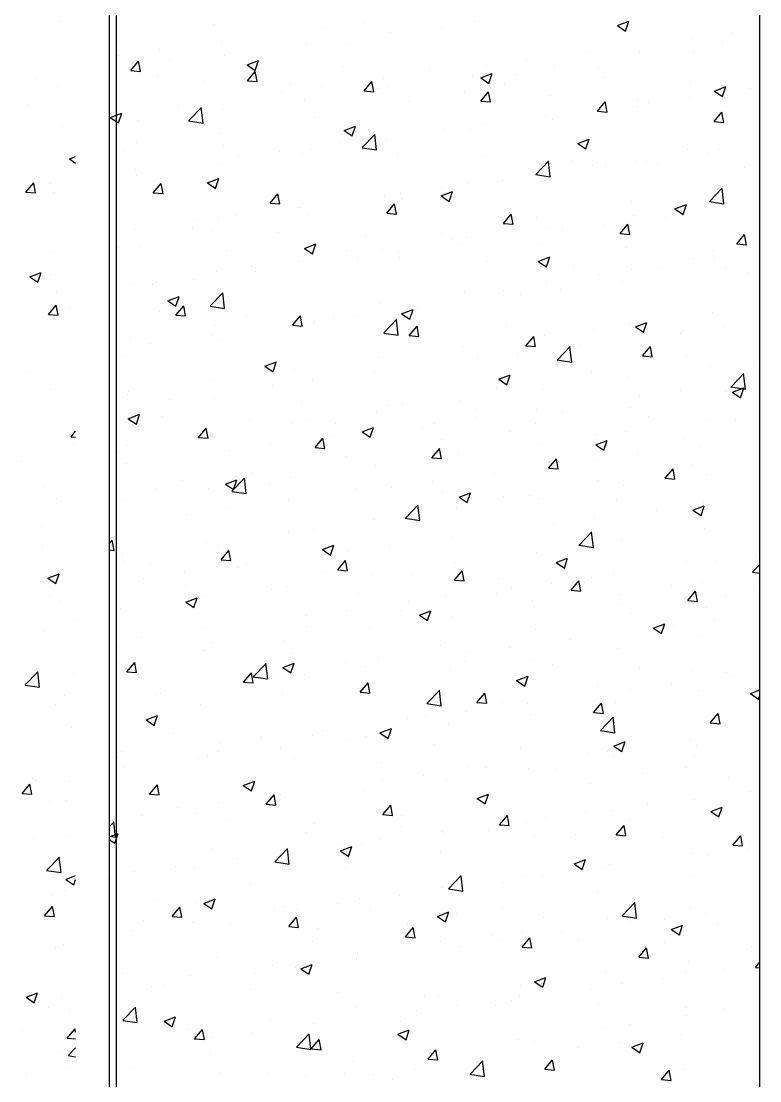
# Model space of a CAD drawing. Header units: millimetres. Extents: x 331487 to 517269, y 198509 to 399936.
# Drawn here: x 419892 to 420346, y 394754 to 395405 of the extents above; entities that cross this region are included whole.
import ezdxf

# ---------------------------------------------------------------- set-up
doc = ezdxf.new("R2010")
doc.units = ezdxf.units.MM
doc.header["$MEASUREMENT"] = 0
doc.layers.add('9th_Column', color=2, linetype='Continuous', lineweight=25)
doc.layers.add('COLUMN', color=6, linetype='Continuous')

msp = doc.modelspace()

# ---------------------------------------------------------------- linework, layer by layer
at = {"layer": '9th_Column'}
msp.add_line((419950.13, 398049.03), (419950.13, 392649.03), dxfattribs=at)
at = {"layer": 'COLUMN'}
for p, q in [((419945.71, 399936.48), (419945.71, 381283.05)), ((420345.71, 381283.05), (420345.71, 399936.48))]:
    msp.add_line(p, q, dxfattribs=at)
at = {"layer": 'COLUMN', "color": 2, "linetype": 'Continuous'}
for p, q in [((419915.4, 395405.18), (419915.4, 395405.18)), ((420009.72, 395403.19), (420009.72, 395403.19)), ((420102.77, 395404.52), (420102.77, 395404.52)), ((420170.24, 395405.43), (420170.24, 395405.43)), ((420258.21, 395402.8), (420265.21, 395405.49)), ((420258.21, 395402.8), (420263.19, 395399.44)), ((420263.18, 395399.44), (420265.21, 395405.49)), ((420077.74, 395401.23), (420077.74, 395401.23)), ((420118.89, 395398.39), (420118.89, 395398.39)), ((420150.31, 395401.26), (420150.31, 395401.26)), ((420328.59, 395398.27), (420328.59, 395398.27)), ((419951.4, 395393.18), (419951.4, 395393.18)), ((420014.59, 395392.91), (420014.59, 395392.91)), ((420066.95, 395390.89), (420066.95, 395390.89)), ((420092, 395391.25), (420092, 395391.25)), ((420303.56, 395394.98), (420303.56, 395394.98)), ((420322.81, 395393.08), (420322.81, 395393.08)), ((419951.68, 395384.63), (419951.68, 395384.63)), ((419976.71, 395387.93), (419976.71, 395387.93)), ((420016.44, 395384.49), (420016.44, 395384.49)), ((420240.4, 395386.66), (420240.4, 395386.66)), ((420271.47, 395386.04), (420271.47, 395386.04)), ((420305.14, 395386.28), (420305.14, 395386.28)), ((419959.01, 395375.16), (419963.83, 395380.91)), ((419964.98, 395374.63), (419963.83, 395380.9)), ((419965.1, 395377.45), (419965.1, 395377.45)), ((419982.65, 395382.02), (419982.65, 395382.02)), ((420030.48, 395378.55), (420037.48, 395381.24)), ((420030.48, 395378.55), (420035.45, 395375.2)), ((420033.68, 395381.24), (420033.68, 395381.24)), ((420035.45, 395375.2), (420037.47, 395381.24)), ((420036.03, 395379.76), (420036.03, 395379.76)), ((420089.41, 395377.5), (420089.41, 395377.5)), ((420177.5, 395378.38), (420177.5, 395378.38)), ((420202.53, 395381.68), (420202.53, 395381.68)), ((420219.53, 395378.54), (420219.53, 395378.54)), ((420246.82, 395376.27), (420246.82, 395376.27)), ((419900.72, 395370.46), (419900.72, 395370.46)), ((419950.35, 395370.84), (419950.35, 395370.84)), ((419959.01, 395375.16), (419964.99, 395374.64)), ((419975.36, 395371.23), (419975.36, 395371.23)), ((420030.73, 395368.89), (420035.56, 395374.63)), ((420036.71, 395368.35), (420035.55, 395374.62)), ((420114.34, 395370.07), (420114.34, 395370.07)), ((420142.79, 395375.25), (420142.79, 395375.25)), ((420169.02, 395372.14), (420169.02, 395372.14)), ((420174.19, 395370.55), (420181.19, 395373.23)), ((420174.19, 395370.55), (420179.16, 395367.19)), ((420179.16, 395367.19), (420181.19, 395373.23)), ((420196.18, 395372.99), (420196.18, 395372.99)), ((420249.56, 395370.74), (420249.56, 395370.74)), ((419913.9, 395365.24), (419913.9, 395365.24)), ((420003.73, 395368.58), (420003.73, 395368.58)), ((420030.73, 395368.89), (420036.71, 395368.36)), ((420057.11, 395366.33), (420057.11, 395366.33)), ((420076.47, 395365.08), (420076.47, 395365.08)), ((420102.46, 395362.61), (420107.28, 395368.36)), ((420102.46, 395362.61), (420108.44, 395362.09)), ((420108.43, 395362.08), (420107.28, 395368.35)), ((420110.5, 395364.07), (420110.5, 395364.07)), ((420117.68, 395365.1), (420117.68, 395365.1)), ((420188.51, 395366.26), (420188.51, 395366.26)), ((420302.94, 395368.48), (420302.94, 395368.48)), ((420317.9, 395362.54), (420324.9, 395365.23)), ((420322.87, 395359.18), (420324.9, 395365.22)), ((420340.16, 395363.82), (420340.16, 395363.82)), ((420051.43, 395361.78), (420051.43, 395361.78)), ((420065.74, 395357.6), (420065.74, 395357.6)), ((420130.19, 395356.25), (420130.19, 395356.25)), ((420163.88, 395361.82), (420163.88, 395361.82)), ((420174.19, 395356.34), (420179.01, 395362.08)), ((420174.19, 395356.34), (420180.16, 395355.81)), ((420180.16, 395355.8), (420179, 395362.07)), ((420217.26, 395359.56), (420217.26, 395359.56)), ((420270.64, 395357.31), (420270.64, 395357.31)), ((420302.29, 395358.83), (420302.29, 395358.83)), ((420317.9, 395362.54), (420322.88, 395359.18)), ((420321.6, 395359.79), (420321.6, 395359.79)), ((419895.93, 395354.08), (419895.93, 395354.08)), ((419988.28, 395353.47), (419988.28, 395353.47)), ((419994.62, 395344.32), (420002.41, 395352.44)), ((420003.43, 395342.85), (420002.32, 395352.35)), ((420015.23, 395351.2), (420015.23, 395351.2)), ((420245.91, 395350.06), (420250.73, 395355.81)), ((420245.91, 395350.06), (420251.89, 395349.54)), ((420251.89, 395349.53), (420250.73, 395355.8)), ((420270.25, 395352.75), (420270.25, 395352.75)), ((420277.25, 395355.54), (420277.25, 395355.54)), ((420324.02, 395355.05), (420324.02, 395355.05)), ((419946.45, 395346.3), (419953.46, 395348.99)), ((419946.45, 395346.3), (419951.43, 395342.95)), ((419950.41, 395348.48), (419950.41, 395348.48)), ((419951.42, 395342.95), (419953.45, 395348.99)), ((419963.88, 395344.16), (419963.88, 395344.16)), ((419994.53, 395344.23), (420003.43, 395342.85)), ((420071.87, 395346.24), (420071.87, 395346.24)), ((420214.1, 395347.22), (420214.1, 395347.22)), ((420218.32, 395345.25), (420218.32, 395345.25)), ((420317.64, 395343.78), (420322.46, 395349.53)), ((420317.64, 395343.78), (420323.62, 395343.26)), ((420323.61, 395343.25), (420322.46, 395349.52)), ((419917.02, 395340.65), (419917.02, 395340.65)), ((420090.17, 395338.29), (420097.17, 395340.98)), ((420090.17, 395338.29), (420095.14, 395334.94)), ((420095.14, 395334.94), (420097.16, 395340.98)), ((420151.19, 395338.94), (420151.19, 395338.94)), ((420167.81, 395338.85), (420167.81, 395338.85)), ((420176.22, 395342.24), (420176.22, 395342.24)), ((419962.75, 395331.18), (419962.75, 395331.18)), ((420013.55, 395336.23), (420013.55, 395336.23)), ((420088.03, 395330.63), (420088.03, 395330.63)), ((420101.35, 395327.77), (420109.14, 395335.89)), ((420110.15, 395326.3), (420109.05, 395335.79)), ((420116.46, 395331.81), (420116.46, 395331.81)), ((420233.88, 395330.28), (420240.88, 395332.97)), ((420233.88, 395330.28), (420238.85, 395326.93)), ((420238.85, 395326.93), (420240.88, 395332.97)), ((419955.23, 395326.22), (419955.23, 395326.22)), ((420016.13, 395328.93), (420016.13, 395328.93)), ((420050.16, 395325.64), (420050.16, 395325.64)), ((420064.52, 395324.31), (420064.52, 395324.31)), ((420069.52, 395326.67), (420069.52, 395326.67)), ((420101.26, 395327.67), (420110.15, 395326.3)), ((420122.9, 395324.42), (420122.9, 395324.42)), ((420301.01, 395326.62), (420301.01, 395326.62)), ((420313.85, 395324.38), (420313.85, 395324.38)), ((420320.38, 395326.5), (420320.38, 395326.5)), ((419921.31, 395320.75), (419925.13, 395322.22)), ((419921.31, 395320.75), (419925.13, 395318.17)), ((420014.01, 395317.91), (420014.01, 395317.91)), ((420025.13, 395322.34), (420025.13, 395322.34)), ((420176.28, 395322.16), (420176.28, 395322.16)), ((420208.07, 395311.22), (420215.86, 395319.33)), ((420216.88, 395309.75), (420215.77, 395319.24)), ((420229.66, 395319.91), (420229.66, 395319.91)), ((420269.04, 395319.46), (420269.04, 395319.46)), ((420275.98, 395319.39), (420275.98, 395319.39)), ((420283.04, 395317.65), (420283.04, 395317.65)), ((419961.97, 395314.03), (419961.97, 395314.03)), ((419962.67, 395310.87), (419962.67, 395310.87)), ((420207.98, 395311.12), (420216.88, 395309.74)), ((420217.1, 395311.96), (420217.1, 395311.96)), ((420242.7, 395316.61), (420242.7, 395316.61)), ((420250.94, 395316.1), (420250.94, 395316.1)), ((420336.43, 395315.4), (420336.43, 395315.4)), ((419894.53, 395300.36), (419899.36, 395306.1)), ((419900.51, 395299.83), (419899.35, 395306.1)), ((419909.77, 395305.57), (419909.77, 395305.57)), ((419972.88, 395299.94), (419977.7, 395305.69)), ((419978.86, 395299.41), (419977.7, 395305.68)), ((420006.14, 395306.04), (420013.15, 395308.73)), ((420006.15, 395306.04), (420011.12, 395302.68)), ((420011.11, 395302.68), (420013.14, 395308.73)), ((420166.59, 395305.56), (420166.59, 395305.56)), ((420184.38, 395306.59), (420184.38, 395306.59)), ((420187.79, 395307.78), (420187.79, 395307.78)), ((420324.98, 395304.66), (420324.98, 395304.66)), ((419894.53, 395300.36), (419900.51, 395299.84)), ((419911.27, 395299.89), (419911.27, 395299.89)), ((419972.88, 395299.94), (419978.86, 395299.42)), ((420044.61, 395293.67), (420049.43, 395299.41)), ((420050.58, 395293.14), (420049.43, 395299.4)), ((420115.25, 395298.52), (420115.25, 395298.52)), ((420124.88, 395299.5), (420124.88, 395299.5)), ((420149.86, 395298.03), (420156.86, 395300.72)), ((420149.86, 395298.03), (420154.83, 395294.68)), ((420149.92, 395302.79), (420149.92, 395302.79)), ((420154.83, 395294.67), (420156.85, 395300.72)), ((420314.8, 395294.66), (420322.58, 395302.78)), ((420323.6, 395293.19), (420322.49, 395302.69)), ((420044.61, 395293.67), (420050.59, 395293.14)), ((420061.73, 395291.18), (420061.73, 395291.18)), ((420063.31, 395291.02), (420063.31, 395291.02)), ((420116.34, 395287.39), (420121.16, 395293.14)), ((420122.31, 395286.86), (420121.15, 395293.13)), ((420126.06, 395296.58), (420126.06, 395296.58)), ((420266.66, 395294.65), (420266.66, 395294.65)), ((420293.57, 395290.02), (420300.57, 395292.71)), ((420298.54, 395286.67), (420300.57, 395292.71)), ((420314.71, 395294.57), (420323.6, 395293.19)), ((420319.17, 395293.21), (420319.17, 395293.21)), ((420012.8, 395284.62), (420012.8, 395284.62)), ((420023.85, 395286.2), (420023.85, 395286.2)), ((420067.74, 395286.57), (420067.74, 395286.57)), ((420116.34, 395287.39), (420122.31, 395286.87)), ((420188.06, 395281.12), (420192.88, 395286.86)), ((420194.04, 395280.59), (420192.88, 395286.85)), ((420208.34, 395284.64), (420208.34, 395284.64)), ((420267.82, 395286.17), (420267.82, 395286.17)), ((420287.54, 395284.94), (420287.54, 395284.94)), ((420293.57, 395290.02), (420298.55, 395286.67)), ((419998.82, 395282.9), (419998.82, 395282.9)), ((420188.06, 395281.12), (420194.04, 395280.59)), ((420215.88, 395278.67), (420215.88, 395278.67)), ((420249.67, 395279.95), (420249.67, 395279.95)), ((420259.79, 395274.84), (420264.61, 395280.59)), ((420265.76, 395274.31), (420264.6, 395280.58)), ((419961.45, 395277.58), (419961.45, 395277.58)), ((419996.66, 395277.83), (419996.66, 395277.83)), ((420009.42, 395276.56), (420009.42, 395276.56)), ((420050.04, 395275.57), (420050.04, 395275.57)), ((420103.42, 395273.32), (420103.42, 395273.32)), ((420150.02, 395274.63), (420150.02, 395274.63)), ((420165.37, 395272.27), (420165.37, 395272.27)), ((420224.64, 395276.65), (420224.64, 395276.65)), ((420259.79, 395274.84), (420265.76, 395274.32)), ((420331.51, 395268.57), (420336.33, 395274.31)), ((420337.49, 395268.03), (420336.33, 395274.3)), ((419951.1, 395266.55), (419951.1, 395266.55)), ((419964.36, 395266.65), (419964.36, 395266.65)), ((420065.84, 395265.78), (420072.84, 395268.47)), ((420065.84, 395265.78), (420070.81, 395262.42)), ((420070.8, 395262.42), (420072.83, 395268.46)), ((420114.03, 395265.23), (420114.03, 395265.23)), ((420156.81, 395271.06), (420156.81, 395271.06)), ((420161.48, 395268.34), (420161.48, 395268.34)), ((420210.19, 395268.81), (420210.19, 395268.81)), ((420263.57, 395266.55), (420263.57, 395266.55)), ((420331.51, 395268.57), (420337.49, 395268.04)), ((419909.99, 395263.75), (419909.99, 395263.75)), ((420017.74, 395264.4), (420017.74, 395264.4)), ((420071.13, 395262.14), (420071.13, 395262.14)), ((420091.7, 395264.62), (420091.7, 395264.62)), ((420098.58, 395260.06), (420098.58, 395260.06)), ((420123.61, 395263.35), (420123.61, 395263.35)), ((420124.51, 395259.89), (420124.51, 395259.89)), ((420209.55, 395257.77), (420216.55, 395260.46)), ((420214.52, 395254.41), (420216.55, 395260.46)), ((420304.85, 395259.65), (420304.85, 395259.65)), ((420316.95, 395264.3), (420316.95, 395264.3)), ((420317.95, 395259.92), (420317.95, 395259.92)), ((420033.38, 395254.61), (420033.38, 395254.61)), ((420062.09, 395257.73), (420062.09, 395257.73)), ((420177.89, 395257.63), (420177.89, 395257.63)), ((420209.55, 395257.77), (420214.52, 395254.41)), ((420231.27, 395255.37), (420231.27, 395255.37)), ((420266.61, 395252.88), (420266.61, 395252.88)), ((420284.66, 395253.12), (420284.66, 395253.12)), ((420324.39, 395253.81), (420324.39, 395253.81)), ((419896.98, 395248.23), (419903.98, 395250.92)), ((419896.98, 395248.23), (419901.95, 395244.88)), ((419901.95, 395244.88), (419903.98, 395250.92)), ((419909.94, 395249.9), (419909.94, 395249.9)), ((419997.55, 395246.76), (419997.55, 395246.76)), ((420011.58, 395251.33), (420011.58, 395251.33)), ((420035.42, 395251.74), (420035.42, 395251.74)), ((420214.67, 395245.38), (420214.67, 395245.38)), ((420246.53, 395249.64), (420246.53, 395249.64)), ((420261.24, 395245.49), (420261.24, 395245.49)), ((420338.04, 395250.86), (420338.04, 395250.86)), ((419960.24, 395244.29), (419960.24, 395244.29)), ((419972.51, 395243.46), (419972.51, 395243.46)), ((419975.06, 395244.6), (419975.06, 395244.6)), ((420164.16, 395238.98), (420164.16, 395238.98)), ((420188.21, 395239.63), (420188.21, 395239.63)), ((420223.36, 395240.51), (420223.36, 395240.51)), ((419913.6, 395238.61), (419913.6, 395238.61)), ((419981.81, 395233.52), (419988.82, 395236.21)), ((419981.81, 395233.52), (419986.79, 395230.17)), ((419986.78, 395230.17), (419988.81, 395236.21)), ((420007.88, 395230.36), (420015.67, 395238.47)), ((420016.69, 395228.89), (420015.58, 395238.38)), ((420198.33, 395237.21), (420198.33, 395237.21)), ((419908.41, 395225.14), (419913.23, 395230.88)), ((419914.38, 395224.61), (419913.23, 395230.88)), ((419921.56, 395229.29), (419921.56, 395229.29)), ((419976.76, 395227), (419976.76, 395227)), ((419986.76, 395224.72), (419991.58, 395230.47)), ((419992.73, 395224.19), (419991.58, 395230.46)), ((420007.79, 395230.26), (420016.69, 395228.88)), ((420112.81, 395231.94), (420112.81, 395231.94)), ((420125.53, 395225.52), (420132.53, 395228.2)), ((420129.89, 395229.62), (420129.89, 395229.62)), ((420130.5, 395222.16), (420132.52, 395228.2)), ((420135.18, 395228.9), (420135.18, 395228.9)), ((420316.73, 395226.63), (420316.73, 395226.63)), ((419908.41, 395225.14), (419914.39, 395224.62)), ((419986.76, 395224.72), (419992.74, 395224.2)), ((420030.15, 395224.74), (420030.15, 395224.74)), ((420058.48, 395218.45), (420063.31, 395224.19)), ((420060.87, 395224.44), (420060.87, 395224.44)), ((420064.46, 395217.92), (420063.3, 395224.18)), ((420071.57, 395219.61), (420071.57, 395219.61)), ((420072.27, 395220.62), (420072.27, 395220.62)), ((420083.53, 395222.49), (420083.53, 395222.49)), ((420097.3, 395223.91), (420097.3, 395223.91)), ((420114.61, 395213.8), (420122.39, 395221.92)), ((420123.41, 395212.33), (420122.3, 395221.83)), ((420125.53, 395225.52), (420130.5, 395222.16)), ((420136.91, 395220.23), (420136.91, 395220.23)), ((420265.39, 395219.59), (420265.39, 395219.59)), ((420269.24, 395217.51), (420276.24, 395220.2)), ((420274.21, 395214.15), (420276.24, 395220.19)), ((420010.36, 395218.04), (420010.36, 395218.04)), ((420058.48, 395218.45), (420064.46, 395217.92)), ((420114.52, 395213.71), (420123.41, 395212.33)), ((420130.21, 395212.17), (420135.03, 395217.92)), ((420136.18, 395211.64), (420135.03, 395217.91)), ((420190.29, 395217.98), (420190.29, 395217.98)), ((420243.68, 395215.72), (420243.68, 395215.72)), ((420269.24, 395217.51), (420274.21, 395214.15)), ((420297.06, 395213.47), (420297.06, 395213.47)), ((420298.09, 395214.37), (420298.09, 395214.37)), ((420323.12, 395217.66), (420323.12, 395217.66)), ((419959.02, 395211), (419959.02, 395211)), ((419971.24, 395207.32), (419971.24, 395207.32)), ((420009.11, 395212.3), (420009.11, 395212.3)), ((420013.26, 395209.6), (420013.26, 395209.6)), ((420130.21, 395212.17), (420136.19, 395211.65)), ((420201.94, 395205.9), (420206.76, 395211.64)), ((420207.91, 395205.37), (420206.75, 395211.63)), ((420213.45, 395212.09), (420213.45, 395212.09)), ((419946.21, 395204.02), (419946.21, 395204.02)), ((420162.94, 395205.69), (420162.94, 395205.69)), ((420197.06, 395201.07), (420197.06, 395201.07)), ((420201.94, 395205.9), (420207.91, 395205.37)), ((420221.33, 395197.25), (420229.12, 395205.37)), ((420230.13, 395195.78), (420229.03, 395205.28)), ((420234.93, 395206.05), (420234.93, 395206.05)), ((420273.66, 395199.62), (420278.48, 395205.37)), ((420279.64, 395199.09), (420278.48, 395205.36)), ((420300.72, 395199.99), (420300.72, 395199.99)), ((419954.94, 395199.59), (419954.94, 395199.59)), ((420041.5, 395193.26), (420048.51, 395195.95)), ((420041.5, 395193.26), (420046.48, 395189.91)), ((420046.47, 395189.91), (420048.5, 395195.95)), ((420111.6, 395198.65), (420111.6, 395198.65)), ((420172.02, 395197.77), (420172.02, 395197.77)), ((420221.24, 395197.16), (420230.13, 395195.78)), ((420273.66, 395199.62), (420279.64, 395199.1)), ((420315.52, 395193.34), (420315.52, 395193.34)), ((420345.39, 395193.35), (420345.71, 395193.73)), ((420345.39, 395193.35), (420345.71, 395193.32)), ((419895.25, 395189.85), (419895.25, 395189.85)), ((420059.66, 395191.15), (420059.66, 395191.15)), ((420108.87, 395189.46), (420108.87, 395189.46)), ((420185.22, 395185.25), (420192.22, 395187.94)), ((420190.19, 395181.9), (420192.21, 395187.94)), ((420242.4, 395189.98), (420242.4, 395189.98)), ((420328.05, 395180.7), (420335.84, 395188.82)), ((420336.86, 395179.23), (420335.75, 395188.73)), ((420009.15, 395184.75), (420009.15, 395184.75)), ((420045.96, 395181.18), (420045.96, 395181.18)), ((420071, 395184.47), (420071, 395184.47)), ((420185.22, 395185.25), (420190.19, 395181.9)), ((420264.17, 395186.3), (420264.17, 395186.3)), ((420327.96, 395180.61), (420336.86, 395179.23)), ((420334.69, 395183.21), (420334.69, 395183.21)), ((419909.47, 395178.94), (419909.47, 395178.94)), ((419957.29, 395175.9), (419957.29, 395175.9)), ((419957.8, 395177.71), (419957.8, 395177.71)), ((420010.67, 395173.64), (420010.67, 395173.64)), ((420184.08, 395179.97), (420184.08, 395179.97)), ((420212.24, 395178.8), (420212.24, 395178.8)), ((420271.78, 395174.93), (420271.78, 395174.93)), ((420296.81, 395178.22), (420296.81, 395178.22)), ((420324.68, 395178.03), (420324.68, 395178.03)), ((420328.93, 395177.25), (420335.93, 395179.93)), ((420328.93, 395177.25), (420333.9, 395173.89)), ((420333.9, 395173.89), (420335.93, 395179.93)), ((419982.81, 395172.86), (419982.81, 395172.86)), ((420064.06, 395171.39), (420064.06, 395171.39)), ((420117.44, 395169.13), (420117.44, 395169.13)), ((420125.76, 395169.96), (420125.76, 395169.96)), ((420161.73, 395172.4), (420161.73, 395172.4)), ((420266.36, 395168.02), (420266.36, 395168.02)), ((419957.48, 395161.01), (419964.48, 395163.7)), ((419957.48, 395161.01), (419962.46, 395157.65)), ((419962.45, 395157.65), (419964.48, 395163.7)), ((419978.38, 395162.47), (419978.38, 395162.47)), ((420110.38, 395165.36), (420110.38, 395165.36)), ((420170.75, 395161.63), (420170.75, 395161.63)), ((420170.82, 395166.88), (420170.82, 395166.88)), ((420208.62, 395166.61), (420208.62, 395166.61)), ((420224.2, 395164.62), (420224.2, 395164.62)), ((420277.58, 395162.37), (420277.58, 395162.37)), ((420000.63, 395149.5), (420005.45, 395155.25)), ((420006.61, 395148.97), (420005.45, 395155.24)), ((420031.76, 395160.21), (420031.76, 395160.21)), ((420058.44, 395157.86), (420058.44, 395157.86)), ((420067.44, 395159.94), (420067.44, 395159.94)), ((420085.14, 395157.96), (420085.14, 395157.96)), ((420101.19, 395153), (420108.2, 395155.69)), ((420106.16, 395149.64), (420108.19, 395155.69)), ((420138.52, 395155.7), (420138.52, 395155.7)), ((420145.72, 395158.33), (420145.72, 395158.33)), ((420208.04, 395158.01), (420208.04, 395158.01)), ((420314.3, 395160.05), (420314.3, 395160.05)), ((420330.97, 395160.11), (420330.97, 395160.11)), ((419922.28, 395149.92), (419925.13, 395153.31)), ((419922.28, 395149.92), (419925.13, 395149.67)), ((420000.63, 395149.5), (420006.61, 395148.98)), ((420007.93, 395151.46), (420007.93, 395151.46)), ((420009.13, 395149.93), (420009.13, 395149.93)), ((420072.36, 395143.23), (420077.18, 395148.97)), ((420078.33, 395142.7), (420077.18, 395148.97)), ((420082.56, 395150.02), (420082.56, 395150.02)), ((420101.2, 395153), (420106.17, 395149.65)), ((420149.73, 395148), (420149.73, 395148)), ((420191.91, 395153.44), (420191.91, 395153.44)), ((420244.91, 395144.99), (420251.91, 395147.68)), ((420245.29, 395151.19), (420245.29, 395151.19)), ((420249.88, 395141.64), (420251.9, 395147.68)), ((420262.96, 395153.01), (420262.96, 395153.01)), ((420298.67, 395148.93), (420298.67, 395148.93)), ((419923.96, 395145.71), (419923.96, 395145.71)), ((419956.59, 395144.42), (419956.59, 395144.42)), ((420019.65, 395141.73), (420019.65, 395141.73)), ((420044.69, 395145.03), (420044.69, 395145.03)), ((420072.36, 395143.23), (420078.34, 395142.71)), ((420144.09, 395136.95), (420148.91, 395142.7)), ((420150.06, 395136.42), (420148.9, 395142.69)), ((420211.02, 395145.51), (420211.02, 395145.51)), ((420244.91, 395144.99), (420249.88, 395141.64)), ((420308.38, 395143.77), (420308.38, 395143.77)), ((419891.66, 395134.53), (419891.66, 395134.53)), ((419950.81, 395139.92), (419950.81, 395139.92)), ((420091.41, 395137.99), (420091.41, 395137.99)), ((420144.09, 395136.95), (420150.06, 395136.43)), ((420160.51, 395139.11), (420160.51, 395139.11)), ((420215.81, 395130.68), (420220.63, 395136.42)), ((420221.79, 395130.15), (420220.63, 395136.42)), ((420245.47, 395135.49), (420245.47, 395135.49)), ((420270.51, 395138.78), (420270.51, 395138.78)), ((419956.5, 395133.42), (419956.5, 395133.42)), ((420033.09, 395127.98), (420033.09, 395127.98)), ((420109.17, 395132.07), (420109.17, 395132.07)), ((420215.81, 395130.68), (420221.79, 395130.15)), ((420287.54, 395124.4), (420292.36, 395130.15)), ((420293.51, 395123.87), (420292.36, 395130.14)), ((420304.55, 395133.02), (420304.55, 395133.02)), ((419990.78, 395122.81), (419990.78, 395122.81)), ((420017.17, 395120.75), (420024.17, 395123.44)), ((420021.14, 395116.39), (420028.93, 395124.51)), ((420022.14, 395117.39), (420024.17, 395123.43)), ((420029.94, 395114.92), (420028.84, 395124.42)), ((420057.23, 395124.57), (420057.23, 395124.57)), ((420144.44, 395122.19), (420144.44, 395122.19)), ((420182.32, 395127.17), (420182.32, 395127.17)), ((420246.23, 395123.01), (420246.23, 395123.01)), ((420287.54, 395124.4), (420293.52, 395123.88)), ((420313.09, 395126.76), (420313.09, 395126.76)), ((419905.79, 395119.28), (419905.79, 395119.28)), ((419974.77, 395117.97), (419974.77, 395117.97)), ((420006.72, 395118.17), (420006.72, 395118.17)), ((420017.17, 395120.75), (420022.15, 395117.39)), ((420021.05, 395116.3), (420029.94, 395114.92)), ((420044.16, 395120.56), (420044.16, 395120.56)), ((420097.54, 395118.3), (420097.54, 395118.3)), ((420119.41, 395118.89), (420119.41, 395118.89)), ((420150.93, 395116.05), (420150.93, 395116.05)), ((420160.89, 395112.74), (420167.89, 395115.43)), ((420165.85, 395109.38), (420167.88, 395115.43)), ((420261.74, 395119.72), (420261.74, 395119.72)), ((419913.31, 395111.98), (419913.31, 395111.98)), ((419955.37, 395111.13), (419955.37, 395111.13)), ((420056.25, 395110.57), (420056.25, 395110.57)), ((420160.89, 395112.74), (420165.86, 395109.38)), ((420187.92, 395113), (420187.92, 395113)), ((420204.31, 395113.79), (420204.31, 395113.79)), ((420209.8, 395112.23), (420209.8, 395112.23)), ((420257.69, 395111.54), (420257.69, 395111.54)), ((420311.07, 395109.28), (420311.07, 395109.28)), ((420345.23, 395112.64), (420345.23, 395112.64)), ((419993.35, 395102.29), (419993.35, 395102.29)), ((420018.38, 395105.59), (420018.38, 395105.59)), ((420127.86, 395099.84), (420135.65, 395107.96)), ((420129.6, 395102.99), (420129.6, 395102.99)), ((420136.67, 395098.37), (420135.56, 395107.87)), ((420159.29, 395105.82), (420159.29, 395105.82)), ((420282.07, 395104.33), (420282.07, 395104.33)), ((420304.6, 395104.73), (420311.6, 395107.42)), ((420304.6, 395104.73), (420309.57, 395101.38)), ((420309.57, 395101.37), (420311.6, 395107.42)), ((420107.95, 395098.78), (420107.95, 395098.78)), ((420127.77, 395099.75), (420136.67, 395098.37)), ((420219.17, 395096.04), (420219.17, 395096.04)), ((420244.2, 395099.34), (420244.2, 395099.34)), ((419904.06, 395094.88), (419904.06, 395094.88)), ((420056.01, 395091.28), (420056.01, 395091.28)), ((420071.28, 395092.98), (420071.28, 395092.98)), ((420234.59, 395083.29), (420242.38, 395091.41)), ((420243.39, 395081.82), (420242.29, 395091.31)), ((420311.87, 395093.47), (420311.87, 395093.47)), ((419904.52, 395083.14), (419904.52, 395083.14)), ((419945.71, 395084.04), (419947.6, 395086.3)), ((419948.76, 395080.03), (419947.6, 395086.3)), ((420005.5, 395084.88), (420005.5, 395084.88)), ((420012.96, 395082.97), (420012.96, 395082.97)), ((420076.86, 395080.49), (420083.87, 395083.17)), ((420081.83, 395077.13), (420083.86, 395083.17)), ((420118.14, 395082.74), (420118.14, 395082.74)), ((420156.01, 395087.73), (420156.01, 395087.73)), ((420234.5, 395083.2), (420243.39, 395081.82)), ((420260.53, 395086.43), (420260.53, 395086.43)), ((419945.71, 395080.3), (419948.76, 395080.04)), ((419954.16, 395077.84), (419954.16, 395077.84)), ((420014.51, 395074.28), (420019.33, 395080.03)), ((420020.48, 395073.75), (420019.33, 395080.02)), ((420076.86, 395080.49), (420081.84, 395077.13)), ((420093.1, 395079.45), (420093.1, 395079.45)), ((420208.59, 395078.94), (420208.59, 395078.94)), ((420343.95, 395076.5), (420343.95, 395076.5)), ((419954.64, 395072.96), (419954.64, 395072.96)), ((419971.31, 395071.71), (419971.31, 395071.71)), ((420014.51, 395074.28), (420020.49, 395073.76)), ((420024.69, 395069.46), (420024.69, 395069.46)), ((420029.95, 395071.13), (420029.95, 395071.13)), ((420086.23, 395068.01), (420091.06, 395073.75)), ((420092.21, 395067.48), (420091.05, 395073.75)), ((420158.08, 395072.53), (420158.08, 395072.53)), ((420220.58, 395072.48), (420227.58, 395075.17)), ((420220.58, 395072.48), (420225.55, 395069.12)), ((420225.55, 395069.12), (420227.57, 395075.16)), ((420300.42, 395073.36), (420300.42, 395073.36)), ((420318.92, 395073.2), (420318.92, 395073.2)), ((420341.31, 395066.74), (420345.71, 395071.32)), ((419908.01, 395062.94), (419915.01, 395065.63)), ((419908.01, 395062.94), (419912.98, 395059.59)), ((419912.98, 395059.59), (419915, 395065.63)), ((419967.04, 395062.85), (419967.04, 395062.85)), ((419992.07, 395066.15), (419992.07, 395066.15)), ((420078.07, 395067.2), (420078.07, 395067.2)), ((420086.23, 395068.01), (420092.21, 395067.49)), ((420106.73, 395065.49), (420106.73, 395065.49)), ((420131.45, 395064.95), (420131.45, 395064.95)), ((420157.96, 395061.73), (420162.78, 395067.48)), ((420163.93, 395061.2), (420162.78, 395067.47)), ((420242.11, 395063.35), (420242.11, 395063.35)), ((420255.77, 395064.89), (420255.77, 395064.89)), ((420341.22, 395066.64), (420345.71, 395065.95)), ((419992.39, 395058.28), (419992.39, 395058.28)), ((420054.79, 395058), (420054.79, 395058)), ((420157.96, 395061.73), (420163.94, 395061.21)), ((420184.83, 395062.69), (420184.83, 395062.69)), ((420192.86, 395056.6), (420192.86, 395056.6)), ((420217.89, 395059.9), (420217.89, 395059.9)), ((420229.69, 395055.46), (420234.51, 395061.2)), ((420235.66, 395054.93), (420234.5, 395061.2)), ((420238.22, 395060.44), (420238.22, 395060.44)), ((420291.6, 395058.18), (420291.6, 395058.18)), ((420310.65, 395060.19), (420310.65, 395060.19)), ((419909.18, 395052.31), (419909.18, 395052.31)), ((419992.84, 395048.23), (419999.84, 395050.92)), ((419997.81, 395044.88), (419999.84, 395050.92)), ((420004.28, 395051.59), (420004.28, 395051.59)), ((420045.77, 395056.03), (420045.77, 395056.03)), ((420099.15, 395053.77), (420099.15, 395053.77)), ((420152.54, 395051.51), (420152.54, 395051.51)), ((420183.79, 395053.34), (420183.79, 395053.34)), ((420229.69, 395055.46), (420235.66, 395054.94)), ((420259.31, 395053.14), (420259.31, 395053.14)), ((420301.41, 395049.18), (420306.23, 395054.93)), ((420307.39, 395048.65), (420306.23, 395054.92)), ((420324.39, 395051.4), (420324.39, 395051.4)), ((420344.98, 395055.92), (420344.98, 395055.92)), ((419916.09, 395048.68), (419916.09, 395048.68)), ((419952.94, 395044.55), (419952.94, 395044.55)), ((419992.84, 395048.23), (419997.82, 395044.88)), ((420091.83, 395043.3), (420091.83, 395043.3)), ((420125.47, 395043.33), (420125.47, 395043.33)), ((420129.7, 395048.29), (420129.7, 395048.29)), ((420205.92, 395049.26), (420205.92, 395049.26)), ((420207.37, 395045.65), (420207.37, 395045.65)), ((420259.3, 395047), (420259.3, 395047)), ((420301.41, 395049.18), (420307.39, 395048.66)), ((420312.68, 395044.75), (420312.68, 395044.75)), ((419925.1, 395037.58), (419925.1, 395037.58)), ((420066.8, 395040.01), (420066.8, 395040.01)), ((420136.55, 395040.22), (420143.56, 395042.91)), ((420136.55, 395040.22), (420141.53, 395036.87)), ((420141.52, 395036.87), (420143.55, 395042.91)), ((420156.86, 395039.24), (420156.86, 395039.24)), ((420266.07, 395041.39), (420266.07, 395041.39)), ((420317.65, 395037.05), (420317.65, 395037.05)), ((419905.67, 395030.35), (419905.67, 395030.35)), ((420003.64, 395031.69), (420003.64, 395031.69)), ((420067.15, 395033.32), (420067.15, 395033.32)), ((420105.52, 395032.2), (420105.52, 395032.2)), ((420207.75, 395031.38), (420207.75, 395031.38)), ((420280.27, 395032.22), (420287.27, 395034.9)), ((420280.27, 395032.22), (420285.24, 395028.86)), ((420285.24, 395028.86), (420287.26, 395034.9)), ((420292.61, 395033.76), (420292.61, 395033.76)), ((419965.77, 395026.71), (419965.77, 395026.71)), ((420053.58, 395024.71), (420053.58, 395024.71)), ((420229.46, 395025.44), (420229.46, 395025.44)), ((420309.44, 395026.9), (420309.44, 395026.9)), ((419951.41, 395020.88), (419951.41, 395020.88)), ((420003.07, 395018.3), (420003.07, 395018.3)), ((420004.79, 395018.63), (420004.79, 395018.63)), ((420008.83, 395023.3), (420008.83, 395023.3)), ((420149.43, 395021.37), (420149.43, 395021.37)), ((420191.59, 395020.46), (420191.59, 395020.46)), ((420258.09, 395019.85), (420258.09, 395019.85)), ((419950.51, 395013.29), (419950.51, 395013.29)), ((419951.72, 395011.26), (419951.72, 395011.26)), ((419956.66, 395005.34), (419961.48, 395011.09)), ((419962.63, 395004.81), (419961.48, 395011.08)), ((420052.53, 395007.97), (420059.53, 395010.66)), ((420057.5, 395004.61), (420059.53, 395010.66)), ((420058.17, 395016.37), (420058.17, 395016.37)), ((420091.11, 395011.36), (420091.11, 395011.36)), ((420111.56, 395014.12), (420111.56, 395014.12)), ((420164.94, 395011.86), (420164.94, 395011.86)), ((420166.55, 395017.16), (420166.55, 395017.16)), ((420206.16, 395012.36), (420206.16, 395012.36)), ((419894.09, 394997.28), (419901.88, 395005.39)), ((419902.9, 394995.81), (419901.79, 395005.3)), ((419923.88, 395004.29), (419923.88, 395004.29)), ((419956.66, 395005.34), (419962.64, 395004.82)), ((420028.38, 394999.06), (420033.2, 395004.81)), ((420034.36, 394998.53), (420033.2, 395004.8)), ((420034.4, 395002.43), (420042.19, 395010.55)), ((420043.2, 395000.96), (420042.1, 395010.46)), ((420052.53, 395007.97), (420057.51, 395004.62)), ((420103.4, 395008.85), (420103.4, 395008.85)), ((420155.65, 395005.96), (420155.65, 395005.96)), ((420218.32, 395009.6), (420218.32, 395009.6)), ((420271.7, 395007.35), (420271.7, 395007.35)), ((420304.26, 395006.39), (420304.26, 395006.39)), ((420325.09, 395005.09), (420325.09, 395005.09)), ((420028.38, 394999.06), (420034.36, 394998.54)), ((420032.79, 395001.35), (420032.79, 395001.35)), ((420034.31, 395002.34), (420043.2, 395000.96)), ((420040.49, 395000.57), (420040.49, 395000.57)), ((420065.52, 395003.86), (420065.52, 395003.86)), ((420100.11, 394992.79), (420104.93, 394998.53)), ((420104.3, 394998.91), (420104.3, 394998.91)), ((420106.08, 394992.26), (420104.93, 394998.53)), ((420196.24, 394999.96), (420203.25, 395002.65)), ((420196.24, 394999.96), (420201.22, 394996.61)), ((420201.21, 394996.61), (420203.24, 395002.65)), ((420329.21, 395002.6), (420329.21, 395002.6)), ((419894, 394997.18), (419902.9, 394995.8)), ((419974.47, 394991.34), (419974.47, 394991.34)), ((419977.33, 394992.25), (419977.33, 394992.25)), ((420052.36, 394991.42), (420052.36, 394991.42)), ((420100.11, 394992.79), (420106.09, 394992.27)), ((420141.12, 394985.88), (420148.91, 394993.99)), ((420149.93, 394984.41), (420148.82, 394993.9)), ((420171.84, 394986.51), (420176.66, 394992.26)), ((420177.81, 394985.98), (420176.65, 394992.25)), ((420245.94, 394996.38), (420245.94, 394996.38)), ((420266.31, 394994.32), (420266.31, 394994.32)), ((420291.34, 394997.61), (420291.34, 394997.61)), ((420308.22, 394993.61), (420308.22, 394993.61)), ((420339.96, 394991.95), (420345.71, 394994.16)), ((420339.96, 394991.95), (420344.93, 394988.6)), ((419913.01, 394985.35), (419913.01, 394985.35)), ((419918.08, 394990.69), (419918.08, 394990.69)), ((420001.85, 394985.01), (420001.85, 394985.01)), ((420141.03, 394985.78), (420149.93, 394984.4)), ((420171.84, 394986.51), (420177.81, 394985.99)), ((420187.62, 394986.37), (420187.62, 394986.37)), ((420203.15, 394986), (420203.15, 394986)), ((420243.56, 394980.24), (420248.38, 394985.98)), ((420249.54, 394979.71), (420248.38, 394985.98)), ((420256.88, 394986.57), (420256.88, 394986.57)), ((420344.93, 394988.6), (420345.71, 394990.92)), ((419968.51, 394975.72), (419975.51, 394978.41)), ((419973.48, 394972.36), (419975.51, 394978.4)), ((420165.28, 394981.02), (420165.28, 394981.02)), ((420204.94, 394979.07), (420204.94, 394979.07)), ((420243.56, 394980.24), (420249.54, 394979.72)), ((420315.29, 394973.96), (420320.11, 394979.71)), ((420321.26, 394973.43), (420320.11, 394979.7)), ((419950.51, 394977.97), (419950.51, 394977.97)), ((419968.51, 394975.72), (419973.48, 394972.36)), ((420129.3, 394976.36), (420129.3, 394976.36)), ((420140.24, 394977.72), (420140.24, 394977.72)), ((420154.43, 394972.67), (420154.43, 394972.67)), ((420247.85, 394969.33), (420255.63, 394977.44)), ((420256.65, 394967.85), (420255.54, 394977.35)), ((420315.29, 394973.96), (420321.27, 394973.44)), ((419922.67, 394971), (419922.67, 394971)), ((419985.32, 394967.53), (419985.32, 394967.53)), ((420038.7, 394965.27), (420038.7, 394965.27)), ((420070.98, 394966.35), (420070.98, 394966.35)), ((420077.09, 394969.41), (420077.09, 394969.41)), ((420103.09, 394965.62), (420103.09, 394965.62)), ((420112.22, 394967.71), (420119.22, 394970.4)), ((420112.22, 394967.71), (420117.2, 394964.35)), ((420117.19, 394964.35), (420119.22, 394970.4)), ((420247.76, 394969.23), (420256.65, 394967.85)), ((420014.18, 394961.12), (420014.18, 394961.12)), ((420039.22, 394964.42), (420039.22, 394964.42)), ((420092.08, 394963.02), (420092.08, 394963.02)), ((420145.47, 394960.76), (420145.47, 394960.76)), ((420255.94, 394959.7), (420262.94, 394962.39)), ((420255.94, 394959.7), (420260.91, 394956.35)), ((420260.9, 394956.34), (420262.93, 394962.39)), ((420302.91, 394963.16), (420302.91, 394963.16)), ((420307.01, 394960.32), (420307.01, 394960.32)), ((419951.03, 394952.81), (419951.03, 394952.81)), ((419953.02, 394956.35), (419953.02, 394956.35)), ((420006.4, 394954.09), (420006.4, 394954.09)), ((420012.67, 394956.34), (420012.67, 394956.34)), ((420051.15, 394958.13), (420051.15, 394958.13)), ((420198.85, 394958.51), (420198.85, 394958.51)), ((420240, 394954.88), (420240, 394954.88)), ((420252.23, 394956.25), (420252.23, 394956.25)), ((420255.66, 394953.28), (420255.66, 394953.28)), ((420265.03, 394958.17), (420265.03, 394958.17)), ((420305.61, 394953.99), (420305.61, 394953.99)), ((419954.35, 394946.33), (419954.35, 394946.33)), ((420000.64, 394951.73), (420000.64, 394951.73)), ((420059.79, 394951.84), (420059.79, 394951.84)), ((420113.17, 394949.58), (420113.17, 394949.58)), ((420166.55, 394947.33), (420166.55, 394947.33)), ((420176.84, 394946.56), (420176.84, 394946.56)), ((420203.72, 394945.78), (420203.72, 394945.78)), ((420300.13, 394946.73), (420300.13, 394946.73)), ((419898.6, 394939.59), (419898.6, 394939.59)), ((419949.29, 394944.68), (419949.29, 394944.68)), ((420138.97, 394941.58), (420138.97, 394941.58)), ((420153.21, 394939.38), (420153.21, 394939.38)), ((420219.93, 394945.07), (420219.93, 394945.07)), ((420273.31, 394942.82), (420273.31, 394942.82)), ((420326.7, 394940.56), (420326.7, 394940.56)), ((419892.18, 394930.54), (419897.01, 394936.28)), ((419898.16, 394930.01), (419897, 394936.28)), ((419900.32, 394938.68), (419900.32, 394938.68)), ((419921.45, 394937.71), (419921.45, 394937.71)), ((419970.53, 394930.12), (419975.35, 394935.87)), ((419976.51, 394929.59), (419975.35, 394935.86)), ((420028.2, 394935.46), (420035.2, 394938.14)), ((420028.2, 394935.46), (420033.17, 394932.1)), ((420033.17, 394932.1), (420035.2, 394938.14)), ((420113.94, 394938.28), (420113.94, 394938.28)), ((420241.81, 394936.72), (420241.81, 394936.72)), ((419892.18, 394930.54), (419898.16, 394930.01)), ((419919.69, 394926.16), (419919.69, 394926.16)), ((419970.53, 394930.12), (419976.51, 394929.6)), ((420042.26, 394923.85), (420047.08, 394929.59)), ((420048.23, 394923.31), (420047.08, 394929.58)), ((420050.78, 394929.97), (420050.78, 394929.97)), ((420101.87, 394932.34), (420101.87, 394932.34)), ((420171.91, 394927.45), (420178.92, 394930.14)), ((420171.91, 394927.45), (420176.89, 394924.09)), ((420176.88, 394924.09), (420178.91, 394930.13)), ((420183.49, 394926.71), (420183.49, 394926.71)), ((420305.79, 394927.03), (420305.79, 394927.03)), ((420339.75, 394932.03), (420339.75, 394932.03)), ((419908.88, 394925.68), (419908.88, 394925.68)), ((419987.87, 394921.68), (419987.87, 394921.68)), ((420012.91, 394924.98), (420012.91, 394924.98)), ((420042.26, 394923.85), (420048.24, 394923.32)), ((420049.93, 394924.84), (420049.93, 394924.84)), ((420113.99, 394917.57), (420118.81, 394923.32)), ((420119.96, 394917.04), (420118.8, 394923.31)), ((420254.45, 394919.99), (420254.45, 394919.99)), ((420276.6, 394923.72), (420276.6, 394923.72)), ((420315.63, 394919.44), (420322.63, 394922.13)), ((420315.63, 394919.44), (420320.6, 394916.08)), ((420320.6, 394916.08), (420322.62, 394922.12)), ((420324.09, 394924.77), (420324.09, 394924.77)), ((419945.71, 394910), (419948.72, 394913.13)), ((419949.73, 394903.55), (419948.63, 394913.04)), ((419965.42, 394916.7), (419965.42, 394916.7)), ((419999.42, 394918.44), (419999.42, 394918.44)), ((420018.81, 394914.44), (420018.81, 394914.44)), ((420113.99, 394917.57), (420119.96, 394917.05)), ((420125.17, 394916.7), (420125.17, 394916.7)), ((420185.71, 394911.3), (420190.53, 394917.04)), ((420191.68, 394910.76), (420190.53, 394917.03)), ((420213.69, 394915.44), (420213.69, 394915.44)), ((420238.73, 394918.73), (420238.73, 394918.73)), ((420265.77, 394914.76), (420265.77, 394914.76)), ((419948.08, 394911.39), (419948.08, 394911.39)), ((420066.86, 394906.69), (420066.86, 394906.69)), ((420072.19, 394912.19), (420072.19, 394912.19)), ((420125.57, 394909.93), (420125.57, 394909.93)), ((420150.54, 394907.12), (420150.54, 394907.12)), ((420178.95, 394907.67), (420178.95, 394907.67)), ((420185.71, 394911.3), (420191.69, 394910.77)), ((420202.51, 394912.49), (420202.51, 394912.49)), ((420257.44, 394905.02), (420262.26, 394910.77)), ((420263.41, 394904.49), (420262.25, 394910.76)), ((419899.05, 394902.53), (419899.05, 394902.53)), ((419920.23, 394904.42), (419920.23, 394904.42)), ((419945.71, 394903.79), (419951.18, 394905.89)), ((419945.71, 394904.17), (419949.74, 394903.54)), ((419945.71, 394902.17), (419949.15, 394899.85)), ((419949.15, 394899.85), (419951.17, 394905.89)), ((420112.66, 394902.13), (420112.66, 394902.13)), ((420152, 394906.09), (420152, 394906.09)), ((420207.45, 394904.75), (420207.45, 394904.75)), ((420232.33, 394905.42), (420232.33, 394905.42)), ((420257.44, 394905.02), (420263.41, 394904.5)), ((420285.72, 394903.16), (420285.72, 394903.16)), ((420329.16, 394898.74), (420333.98, 394904.49)), ((420335.14, 394898.21), (420333.98, 394904.48)), ((420339.1, 394900.91), (420339.1, 394900.91)), ((420008.54, 394896.68), (420008.54, 394896.68)), ((420047.66, 394888.47), (420055.44, 394896.58)), ((420056.46, 394886.99), (420055.35, 394896.49)), ((420087.63, 394898.84), (420087.63, 394898.84)), ((420087.89, 394895.19), (420094.89, 394897.88)), ((420087.89, 394895.19), (420092.87, 394891.84)), ((420092.86, 394891.84), (420094.89, 394897.88)), ((420100.65, 394899.05), (420100.65, 394899.05)), ((420149.14, 394894.74), (420149.14, 394894.74)), ((420304.57, 394893.74), (420304.57, 394893.74)), ((420329.16, 394898.74), (420335.14, 394898.22)), ((420338.48, 394895.89), (420338.48, 394895.89)), ((419907.35, 394883.31), (419915.14, 394891.43)), ((419916.15, 394881.84), (419915.05, 394891.34)), ((420024.48, 394890.52), (420024.48, 394890.52)), ((420047.57, 394888.37), (420056.46, 394886.99)), ((420048.71, 394891.55), (420048.71, 394891.55)), ((420231.6, 394887.19), (420238.61, 394889.87)), ((420231.6, 394887.19), (420236.58, 394883.83)), ((420236.57, 394883.83), (420238.6, 394889.87)), ((420313.45, 394892.59), (420313.45, 394892.59)), ((419907.26, 394883.22), (419916.16, 394881.84)), ((419950.22, 394886.67), (419950.22, 394886.67)), ((419961.57, 394882.24), (419961.57, 394882.24)), ((419986.6, 394885.54), (419986.6, 394885.54)), ((419998.2, 394885.15), (419998.2, 394885.15)), ((420090.82, 394884.73), (420090.82, 394884.73)), ((420250.29, 394884.28), (420250.29, 394884.28)), ((420253.23, 394886.7), (420253.23, 394886.7)), ((419919.04, 394877.65), (419925.13, 394879.99)), ((419919.04, 394877.65), (419924.01, 394874.3)), ((419924, 394874.29), (419925.13, 394877.65)), ((419946.86, 394878.11), (419946.86, 394878.11)), ((420032.5, 394874.72), (420032.5, 394874.72)), ((420154.38, 394871.91), (420162.17, 394880.03)), ((420163.18, 394870.44), (420162.08, 394879.94)), ((420187.39, 394875.99), (420187.39, 394875.99)), ((420201.29, 394879.2), (420201.29, 394879.2)), ((420212.42, 394879.29), (420212.42, 394879.29)), ((420303.96, 394879.77), (420303.96, 394879.77)), ((419910.61, 394868.07), (419910.61, 394868.07)), ((419919.02, 394871.13), (419919.02, 394871.13)), ((420124.23, 394867.68), (420124.23, 394867.68)), ((420150.78, 394872.8), (420150.78, 394872.8)), ((420154.29, 394871.82), (420163.18, 394870.44)), ((420245.64, 394869.76), (420245.64, 394869.76)), ((419906.06, 394855.32), (419910.88, 394861.06)), ((419912.03, 394854.79), (419910.88, 394861.06)), ((419945.95, 394865.6), (419945.95, 394865.6)), ((419974.18, 394864.71), (419974.18, 394864.71)), ((419999.33, 394863.34), (419999.33, 394863.34)), ((420003.87, 394862.94), (420010.87, 394865.63)), ((420003.87, 394862.94), (420008.84, 394859.59)), ((420008.84, 394859.58), (420010.87, 394865.63)), ((420052.71, 394861.09), (420052.71, 394861.09)), ((420086.36, 394862.69), (420086.36, 394862.69)), ((420099.44, 394865.76), (420099.44, 394865.76)), ((420261.1, 394855.36), (420268.89, 394863.48)), ((420269.91, 394853.89), (420268.8, 394863.39)), ((419906.06, 394855.32), (419912.04, 394854.8)), ((419912.72, 394858.72), (419912.72, 394858.72)), ((419984.41, 394854.9), (419989.23, 394860.65)), ((419984.41, 394854.9), (419990.39, 394854.38)), ((419990.38, 394854.37), (419989.23, 394860.64)), ((420047.5, 394858.26), (420047.5, 394858.26)), ((420056.13, 394848.63), (420060.96, 394854.37)), ((420062.11, 394848.1), (420060.95, 394854.36)), ((420061.32, 394859.4), (420061.32, 394859.4)), ((420106.1, 394858.83), (420106.1, 394858.83)), ((420147.58, 394854.93), (420154.58, 394857.62)), ((420147.58, 394854.93), (420152.56, 394851.58)), ((420152.55, 394851.58), (420154.58, 394857.62)), ((420159.48, 394856.57), (420159.48, 394856.57)), ((420187.33, 394859.74), (420187.33, 394859.74)), ((420212.86, 394854.32), (420212.86, 394854.32)), ((420261.01, 394855.27), (420269.91, 394853.89)), ((420303.36, 394860.45), (420303.36, 394860.45)), ((420312.17, 394856.44), (420312.17, 394856.44)), ((419967.03, 394852.16), (419967.03, 394852.16)), ((419996.99, 394851.86), (419996.99, 394851.86)), ((419998.17, 394851.08), (419998.17, 394851.08)), ((420020.42, 394849.91), (420020.42, 394849.91)), ((420056.13, 394848.63), (420062.11, 394848.1)), ((420127.86, 394842.35), (420132.68, 394848.1)), ((420129.01, 394849.73), (420129.01, 394849.73)), ((420133.83, 394841.82), (420132.68, 394848.09)), ((420252.01, 394853.41), (420252.01, 394853.41)), ((420266.24, 394852.06), (420266.24, 394852.06)), ((420287.14, 394853.15), (420287.14, 394853.15)), ((420291.29, 394846.92), (420298.3, 394849.61)), ((420296.26, 394843.57), (420298.29, 394849.61)), ((420319.63, 394849.81), (420319.63, 394849.81)), ((419960.3, 394846.1), (419960.3, 394846.1)), ((420073.8, 394847.65), (420073.8, 394847.65)), ((420127.18, 394845.4), (420127.18, 394845.4)), ((420127.86, 394842.35), (420133.84, 394841.83)), ((420180.56, 394843.14), (420180.56, 394843.14)), ((420199.59, 394836.08), (420204.41, 394841.82)), ((420200.08, 394845.91), (420200.08, 394845.91)), ((420205.56, 394835.55), (420204.4, 394841.81)), ((420223.99, 394844.83), (420223.99, 394844.83)), ((420291.29, 394846.92), (420296.27, 394843.57)), ((419912.62, 394835.41), (419912.62, 394835.41)), ((419917.8, 394837.84), (419917.8, 394837.84)), ((420070.69, 394839.72), (420070.69, 394839.72)), ((420149.57, 394839.51), (420149.57, 394839.51)), ((420161.08, 394836.55), (420161.08, 394836.55)), ((420186.11, 394839.85), (420186.11, 394839.85)), ((420199.59, 394836.08), (420205.56, 394835.55)), ((420233.95, 394840.89), (420233.95, 394840.89)), ((420271.31, 394829.8), (420276.13, 394835.55)), ((420277.29, 394829.27), (420276.13, 394835.54)), ((420287.33, 394838.63), (420287.33, 394838.63)), ((420340.71, 394836.38), (420340.71, 394836.38)), ((420012.37, 394829.71), (420012.37, 394829.71)), ((420097.92, 394828.24), (420097.92, 394828.24)), ((420098.22, 394832.47), (420098.22, 394832.47)), ((420271.31, 394829.8), (420277.29, 394829.28)), ((420046.28, 394824.97), (420046.28, 394824.97)), ((420060.05, 394823.25), (420060.05, 394823.25)), ((420063.56, 394822.68), (420070.56, 394825.37)), ((420063.56, 394822.68), (420068.53, 394819.32)), ((420068.53, 394819.32), (420070.56, 394825.37)), ((420302.14, 394827.16), (420302.14, 394827.16)), ((420323.74, 394821.99), (420323.74, 394821.99)), ((420343.04, 394823.53), (420345.71, 394826.71)), ((420343.04, 394823.53), (420345.71, 394823.29)), ((419954.05, 394819.7), (419954.05, 394819.7)), ((419995.77, 394818.57), (419995.77, 394818.57)), ((420035.02, 394819.96), (420035.02, 394819.96)), ((420207.27, 394814.67), (420214.27, 394817.36)), ((420212.24, 394811.31), (420214.27, 394817.36)), ((420250.8, 394820.12), (420250.8, 394820.12)), ((420285.87, 394817), (420285.87, 394817)), ((420299.83, 394820.1), (420299.83, 394820.1)), ((419971.86, 394811.64), (419971.86, 394811.64)), ((419979.44, 394812.51), (419979.44, 394812.51)), ((420032.82, 394810.25), (420032.82, 394810.25)), ((420198.86, 394812.62), (420198.86, 394812.62)), ((420207.27, 394814.67), (420212.25, 394811.32)), ((420241.52, 394810.09), (420241.52, 394810.09)), ((420260.83, 394813.71), (420260.83, 394813.71)), ((419894.7, 394805.14), (419901.71, 394807.82)), ((419894.7, 394805.14), (419899.68, 394801.78)), ((419899.67, 394801.78), (419901.7, 394807.82)), ((419916.59, 394804.55), (419916.59, 394804.55)), ((420086.2, 394808), (420086.2, 394808)), ((420139.58, 394805.74), (420139.58, 394805.74)), ((420148.35, 394806.22), (420148.35, 394806.22)), ((420192.97, 394803.49), (420192.97, 394803.49)), ((420197.68, 394805.39), (420197.68, 394805.39)), ((419908.59, 394799.06), (419908.59, 394799.06)), ((419921.16, 394797.51), (419921.16, 394797.51)), ((419954.19, 394791.05), (419961.98, 394799.17)), ((419962.99, 394789.58), (419961.89, 394799.08)), ((420097.01, 394799.18), (420097.01, 394799.18)), ((420134.77, 394797.11), (420134.77, 394797.11)), ((420159.81, 394800.41), (420159.81, 394800.41)), ((420183.2, 394800.08), (420183.2, 394800.08)), ((420246.35, 394801.23), (420246.35, 394801.23)), ((420299.73, 394798.98), (420299.73, 394798.98)), ((420323.8, 394798.14), (420323.8, 394798.14)), ((419954.1, 394790.96), (419962.99, 394789.58)), ((419979.54, 394790.43), (419986.54, 394793.11)), ((419979.54, 394790.43), (419984.51, 394787.07)), ((419984.51, 394787.07), (419986.53, 394793.11)), ((420045.07, 394791.68), (420045.07, 394791.68)), ((420124.88, 394790.07), (420124.88, 394790.07)), ((420300.93, 394793.87), (420300.93, 394793.87)), ((419892.72, 394784.58), (419892.72, 394784.58)), ((419919.93, 394780.1), (419924.76, 394785.84)), ((419925.13, 394783.77), (419924.75, 394785.84)), ((419994.56, 394785.28), (419994.56, 394785.28)), ((419998.28, 394779.68), (420003.1, 394785.43)), ((420004.26, 394779.15), (420003.1, 394785.42)), ((420033.74, 394783.81), (420033.74, 394783.81)), ((420060.91, 394774.5), (420068.7, 394782.62)), ((420071.62, 394788.8), (420071.62, 394788.8)), ((420123.25, 394782.42), (420130.25, 394785.11)), ((420128.22, 394779.06), (420130.25, 394785.1)), ((420249.58, 394786.83), (420249.58, 394786.83)), ((420265.48, 394788.13), (420265.48, 394788.13)), ((419919.93, 394780.1), (419925.13, 394779.64)), ((419998.28, 394779.68), (420004.26, 394779.16)), ((420008.71, 394780.52), (420008.71, 394780.52)), ((420066.56, 394780.06), (420066.56, 394780.06)), ((420069.72, 394773.03), (420068.61, 394782.53)), ((420070.01, 394773.41), (420074.83, 394779.15)), ((420075.98, 394772.88), (420074.83, 394779.14)), ((420123.25, 394782.42), (420128.22, 394779.06)), ((420197.64, 394779.33), (420197.64, 394779.33)), ((420207.16, 394778.12), (420207.16, 394778.12)), ((420259.56, 394777.56), (420259.56, 394777.56)), ((420266.96, 394774.41), (420273.96, 394777.1)), ((420271.93, 394771.05), (420273.96, 394777.09)), ((420297.43, 394782.55), (420297.43, 394782.55)), ((419915.37, 394771.26), (419915.37, 394771.26)), ((419920.61, 394769.35), (419925.13, 394774.06)), ((420008.24, 394770.05), (420008.24, 394770.05)), ((420060.82, 394774.41), (420069.72, 394773.03)), ((420070.01, 394773.41), (420075.99, 394772.88)), ((420141.74, 394767.13), (420146.56, 394772.88)), ((420147.71, 394766.6), (420146.55, 394772.87)), ((420147.13, 394772.93), (420147.13, 394772.93)), ((420234.53, 394774.27), (420234.53, 394774.27)), ((420266.96, 394774.41), (420271.94, 394771.05)), ((419920.52, 394769.26), (419925.13, 394768.54)), ((420095.79, 394765.89), (420095.79, 394765.89)), ((420141.74, 394767.13), (420147.71, 394766.61)), ((420148.84, 394768.11), (420148.84, 394768.11)), ((420167.64, 394757.95), (420175.43, 394766.07)), ((420171.37, 394765.95), (420171.37, 394765.95)), ((420176.44, 394756.48), (420175.34, 394765.98)), ((420213.46, 394760.86), (420218.28, 394766.6)), ((420219.44, 394760.33), (420218.28, 394766.59)), ((419894.85, 394758.07), (419894.85, 394758.07)), ((419919.88, 394761.36), (419919.88, 394761.36)), ((419949.92, 394760.04), (419949.92, 394760.04)), ((419959.96, 394761.41), (419959.96, 394761.41)), ((420013.35, 394759.16), (420013.35, 394759.16)), ((420043.85, 394758.39), (420043.85, 394758.39)), ((420066.73, 394756.9), (420066.73, 394756.9)), ((420090.52, 394758.1), (420090.52, 394758.1)), ((420108.46, 394757.67), (420108.46, 394757.67)), ((420133.5, 394760.97), (420133.5, 394760.97)), ((420167.55, 394757.86), (420176.44, 394756.48)), ((420213.46, 394760.86), (420219.44, 394760.33)), ((420285.19, 394754.58), (420290.01, 394760.33)), ((420291.16, 394754.05), (420290, 394760.32)), ((420299.71, 394760.58), (420299.71, 394760.58)), ((420120.11, 394754.64), (420120.11, 394754.64)), ((420285.19, 394754.58), (420291.16, 394754.06))]:
    msp.add_line(p, q, dxfattribs=at)

doc.saveas('drawing.dxf')
